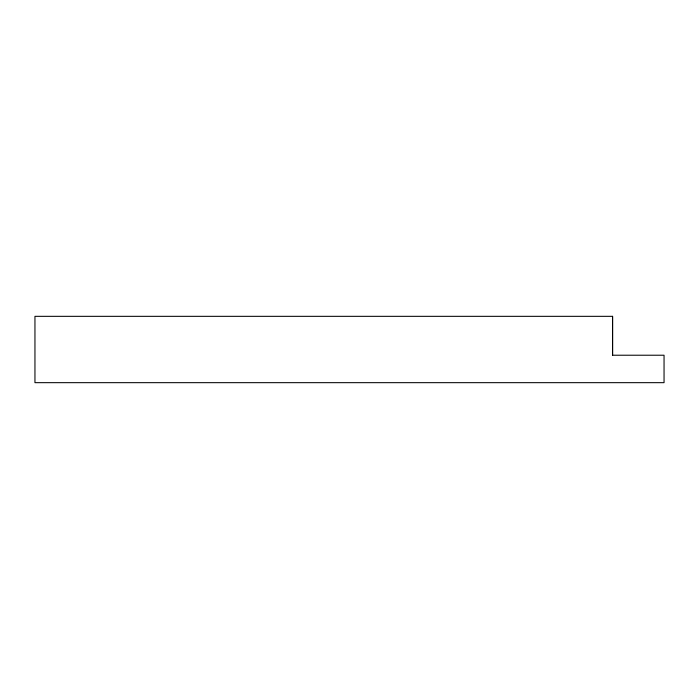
<?xml version="1.0" encoding="UTF-8"?>
<svg xmlns="http://www.w3.org/2000/svg" width="699" height="699" viewBox="0 0 699 699"><rect width="100%" height="100%" fill="white"/><g stroke="black" fill="none" stroke-linecap="round" stroke-linejoin="round"><path stroke-width="1.05" d="M612.569 355.223L612.569 316.332L34.95 316.332L34.95 382.668L664.05 382.668L664.05 355.223L612.569 355.223L612.569 316.332"/></g></svg>
